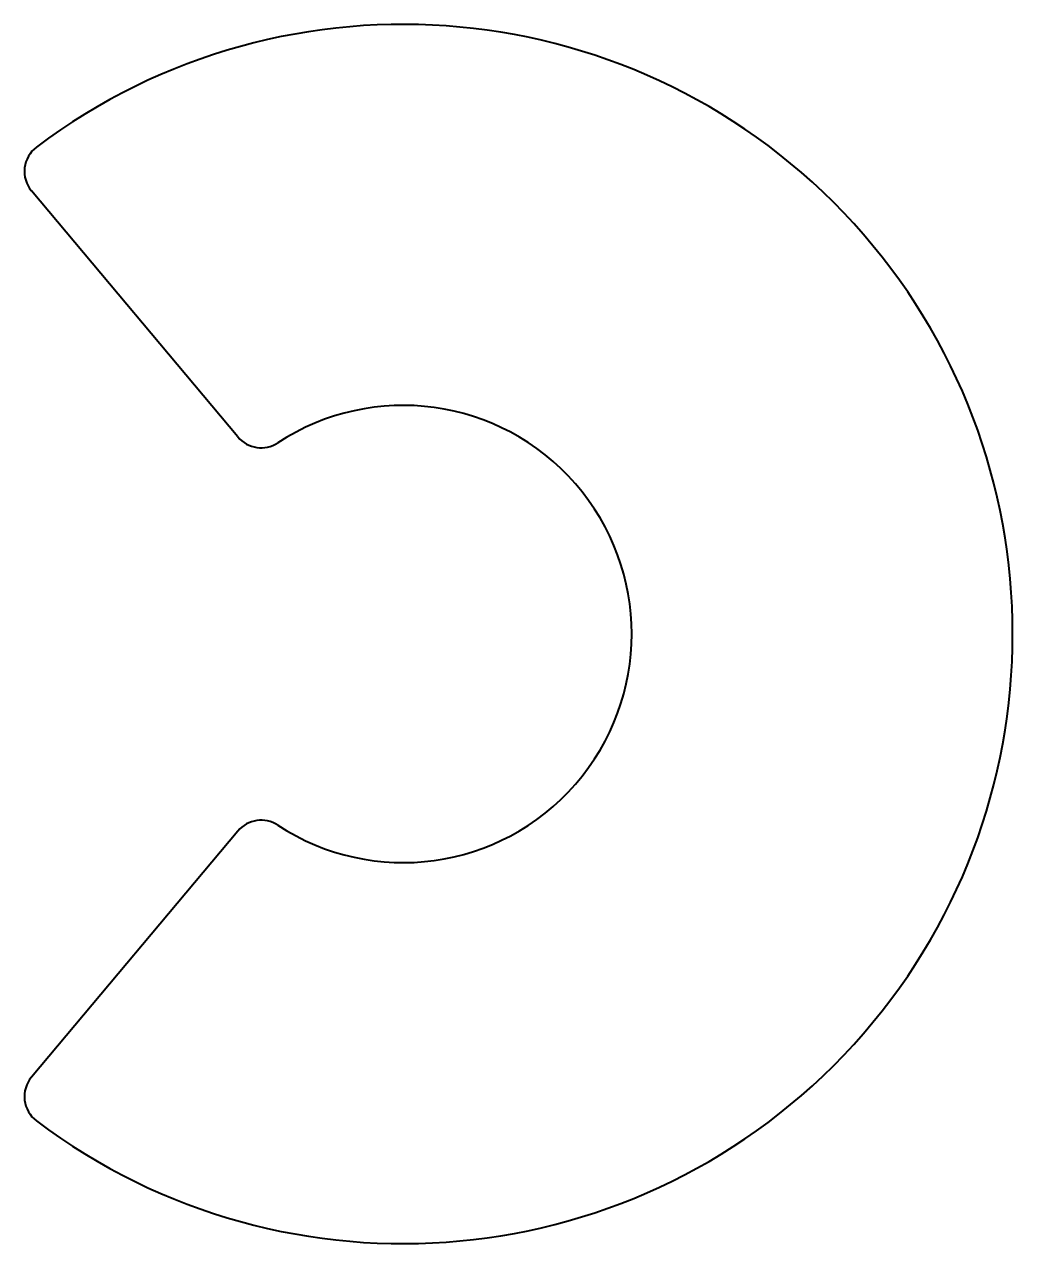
# Model space of a CAD drawing. Header units: millimetres. Extents: x 347.6 to 380, y -131 to -91.
import ezdxf

# ---------------------------------------------------------------- set-up
doc = ezdxf.new("R2010")
doc.units = ezdxf.units.MM
doc.layers.add('ModelSketch_Visible', color=7, linetype='Continuous', lineweight=40)

msp = doc.modelspace()

# ---------------------------------------------------------------- linework, layer by layer
at = {"layer": 'ModelSketch_Visible'}
for p, q in [((354.574, -104.534), (347.804, -96.465)), ((354.574, -117.466), (347.804, -125.535))]:
    msp.add_line(p, q, dxfattribs=at)
for centre, radius, start, end in [((360, -111), 20, 233.017, 126.983), ((348.57, -95.823), 1, 126.983, 220), ((360, -111), 7.5, 236.7563, 123.2437), ((355.34, -103.891), 1, 220, 303.2437), ((355.34, -118.109), 1, 56.7563, 140), ((348.57, -126.177), 1, 140, 233.017)]:
    msp.add_arc(centre, radius, start, end, dxfattribs=at)

doc.saveas('drawing.dxf')
